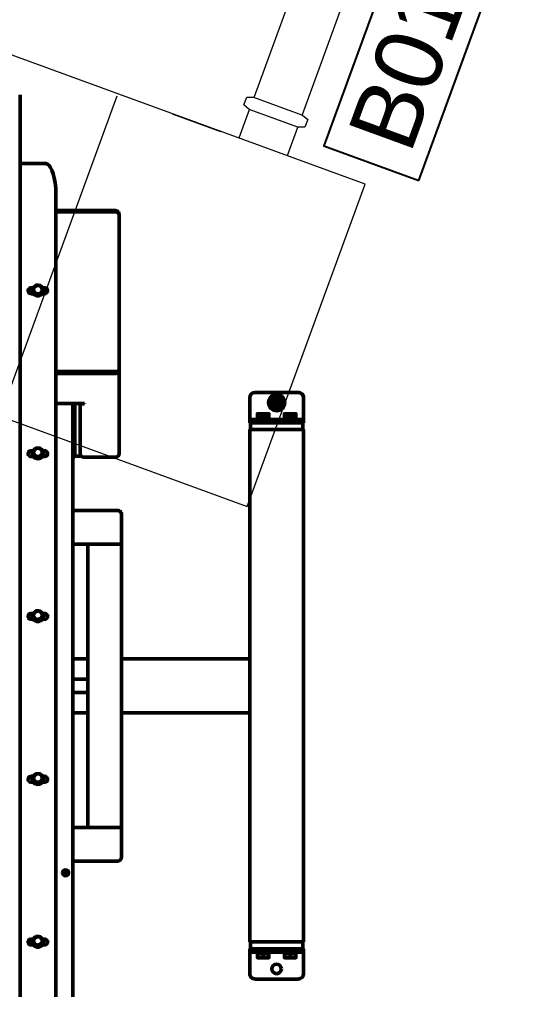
# Model space of a CAD drawing. Extents: x -3873 to 164127, y 7129 to 96529.
# Drawn here: x 54383 to 55147, y 55197 to 56636 of the extents above; entities that cross this region are included whole.
import ezdxf
from ezdxf.enums import TextEntityAlignment as Align

# ---------------------------------------------------------------- set-up
doc = ezdxf.new("R2010")
doc.units = 0
doc.linetypes.add('CONTINOUS', pattern=[0])
doc.layers.get('0').update_dxf_attribs({"linetype": 'CONTINUOUS'})
doc.layers.add('LAYOUT Kromeka', color=1, linetype='CONTINUOUS', lineweight=5)
doc.layers.add('Visible (ISO)', color=7, linetype='CONTINUOUS', lineweight=50)
doc.layers.add('POSNR', color=4, linetype='CONTINUOUS')
doc.styles.add('015_100', font='arial.ttf', dxfattribs={"height": 150})

# ---------------------------------------------------------------- blocks, each defined once
blk = doc.blocks.new('defeathering_murzan_heads2')
at = {"ltscale": 20}
for p, q in [((0, 390.5), (0, -390.5)), ((509, -390.5), (509, 390.5)), ((0, 0), (506, 0)), ((509, -85.7), (509, -161.9)), ((554.4, -190.9), (557.9, -181.2)), ((557.9, -181.2), (570.1, -181.2)), ((570.1, -181.2), (573.6, -190.9)), ((553.6, -191.3), (509, -191.3)), ((554.4, -267.9), (554.4, -190.9)), ((573.6, -190.9), (573.6, -267.9)), ((856, -191.3), (574.4, -191.3)), ((553.6, -267.5), (509, -267.5)), ((557.9, -277.6), (554.4, -267.9)), ((573.6, -267.9), (570.1, -277.6)), ((574.4, -267.5), (856, -267.5)), ((570.1, -277.6), (557.9, -277.6)), ((0, -390.5), (509, -390.5))]:
    blk.add_line(p, q, dxfattribs=at)
for centre, start, end in [((553.6, -188.3), 270.0001, 285.9563), ((574.4, -188.3), 254.0443, 270), ((553.6, -270.5), 74.0439, 89.9997), ((574.4, -270.5), 90.0002, 105.9557)]:
    blk.add_arc(centre, 3, start, end, dxfattribs=at)
at = {"layer": 'POSNR', "color": 4, "linetype": 'Continuous'}
blk.add_lwpolyline([(541.7, -463.4), (1041.7, -463.4), (1041.7, -313.4), (541.7, -313.4)], close=True, dxfattribs=at)
blk.add_lwpolyline([(541.7, -463.4), (1041.7, -463.4), (1041.7, -313.4), (541.7, -313.4)], close=True, dxfattribs=at)
at = {"layer": 'POSNR', "color": 4, "linetype": 'Continuous', "style": '015_100', "flags": 8}
blk.add_attdef('B01.25', text='', height=100, dxfattribs=at).set_placement((793.6, -388.4), align=Align.MIDDLE)
blk = doc.blocks.new('Kafa koparma motorlu')
at = {"layer": 'Visible (ISO)', "color": 0, "transparency": 33554687}
for p, q in [((2360.3, 420.5), (8.7, 420.5)), ((2258.1, 420.5), (2258.1, 382)), ((1099.3, 400.6), (1099.3, 404)), ((1106.7, 401.5), (1106.7, 404)), ((1108, 404), (1108, 400.9)), ((1340.8, 400.6), (1340.8, 404)), ((1348.2, 401.5), (1348.2, 404)), ((1349.5, 404), (1349.5, 400.9)), ((1582.3, 400.6), (1582.3, 404)), ((1589.7, 401.5), (1589.7, 404)), ((1590.9, 404), (1590.9, 400.9)), ((1823.7, 400.6), (1823.7, 404)), ((1831.1, 401.5), (1831.1, 404)), ((1832.4, 404), (1832.4, 400.9)), ((2065.2, 400.6), (2065.2, 404)), ((2072.6, 401.5), (2072.6, 404)), ((2073.9, 404), (2073.9, 400.9)), ((1097.7, 390.6), (1098.1, 398.1)), ((1097.7, 390.6), (1098.8, 390.6)), ((1103.8, 386.5), (1097.7, 390.6)), ((1098.1, 398.1), (1104.6, 401.5)), ((1098.1, 398.1), (1099.2, 398.1)), ((1104.1, 402), (1103.6, 402)), ((1104.6, 401.5), (1105.7, 401.5)), ((1339.2, 390.6), (1339.6, 398.1)), ((1339.2, 390.6), (1340.3, 390.6)), ((1345.3, 386.5), (1339.2, 390.6)), ((1339.6, 398.1), (1346.1, 401.5)), ((1339.6, 398.1), (1340.7, 398.1)), ((1345.5, 402), (1345.1, 402)), ((1346.1, 401.5), (1347.1, 401.5)), ((1580.7, 390.6), (1581.1, 398.1)), ((1580.7, 390.6), (1581.8, 390.6)), ((1586.8, 386.5), (1580.7, 390.6)), ((1581.1, 398.1), (1587.6, 401.5)), ((1581.1, 398.1), (1582.2, 398.1)), ((1587, 402), (1586.6, 402)), ((1587.6, 401.5), (1588.6, 401.5)), ((1822.2, 390.6), (1822.6, 398.1)), ((1822.2, 390.6), (1823.3, 390.6)), ((1828.3, 386.5), (1822.2, 390.6)), ((1822.6, 398.1), (1829, 401.5)), ((1822.6, 398.1), (1823.6, 398.1)), ((1828.5, 402), (1828.1, 402)), ((1829, 401.5), (1830.1, 401.5)), ((2063.7, 390.6), (2064.1, 398.1)), ((2063.7, 390.6), (2064.7, 390.6)), ((2069.7, 386.5), (2063.7, 390.6)), ((2064.1, 398.1), (2070.5, 401.5)), ((2064.1, 398.1), (2065.1, 398.1)), ((2070, 402), (2069.6, 402)), ((2070.5, 401.5), (2071.6, 401.5)), ((1099.3, 384), (1099.3, 387.4)), ((1104.1, 386), (1103.6, 386)), ((1103.8, 386.5), (1104.9, 386.5)), ((1106.7, 384), (1106.7, 386.5)), ((1108, 387.1), (1108, 384)), ((1340.8, 384), (1340.8, 387.4)), ((1345.5, 386), (1345.1, 386)), ((1345.3, 386.5), (1346.4, 386.5)), ((1348.2, 384), (1348.2, 386.5)), ((1349.5, 387.1), (1349.5, 384)), ((1582.3, 384), (1582.3, 387.4)), ((1587, 386), (1586.6, 386)), ((1586.8, 386.5), (1587.8, 386.5)), ((1589.7, 384), (1589.7, 386.5)), ((1590.9, 387.1), (1590.9, 384)), ((1823.7, 384), (1823.7, 387.4)), ((1828.5, 386), (1828.1, 386)), ((1828.3, 386.5), (1829.3, 386.5)), ((1831.1, 384), (1831.1, 386.5)), ((1832.4, 387.1), (1832.4, 384)), ((2065.2, 384), (2065.2, 387.4)), ((2070, 386), (2069.6, 386)), ((2069.7, 386.5), (2070.8, 386.5)), ((2072.6, 384), (2072.6, 386.5)), ((2073.9, 387.1), (2073.9, 384)), ((2195.1, 367.5), (699.5, 367.5)), ((1946.9, 367.5), (1946.9, 278.9)), ((1948.9, 278.9), (1948.9, 367.5)), ((1949.3, 278.9), (1949.3, 367.5)), ((1949.8, 278.9), (1949.8, 367.5)), ((2186.7, 367.5), (2186.7, 278.9)), ((2188.4, 278.9), (2188.4, 367.5)), ((2221.6, 367.5), (2195.1, 367.5)), ((1902.2, 359), (1902.2, 325.1)), ((1902.2, 342), (930.1, 342)), ((1223.7, 276), (1223.7, 342)), ((1273.7, 342), (1273.7, 320)), ((1443.7, 342), (1443.7, 320)), ((1473.7, 342), (1473.7, 320)), ((1493.7, 342), (1493.7, 320)), ((1523.7, 342), (1523.7, 320)), ((1693.7, 320), (1693.7, 342)), ((1743.7, 342), (1743.7, 276)), ((1823, 339.5), (1823, 342)), ((1899.2, 339.5), (1823, 339.5)), ((1824.5, 339.5), (1824.5, 331.5)), ((1824.5, 331.5), (1900.3, 331.5)), ((1899.2, 339.5), (1902.2, 339.5)), ((1902.2, 331.5), (1900.3, 331.5)), ((1949.3, 342), (1948.9, 342)), ((1949.3, 339.5), (1948.9, 339.5)), ((1949.3, 339.5), (1948.9, 339.5)), ((1948.9, 331.5), (1949.3, 331.5)), ((1273.7, 320), (1273.7, 282)), ((1273.7, 320), (1693.7, 320)), ((1693.7, 320), (1693.7, 282)), ((1822.8, 278.9), (1822.8, 326.1)), ((1901.7, 325.1), (1901.7, 326.1)), ((1902.2, 325.1), (1901.7, 325.1)), ((1273.7, 270), (1273.7, 282)), ((1693.7, 270), (1693.7, 282)), ((1951.3, 273.5), (1828, 273.5)), ((1951.3, 273.6), (1951.3, 273.5)), ((1951.7, 273.5), (1951.3, 273.5)), ((2182.1, 273.5), (1951.7, 273.5)), ((2182.3, 273.5), (2182.1, 273.5)), ((2182.3, 273.5), (2182.3, 273.5)), ((1229.7, 270), (1261.7, 270)), ((1273.7, 270), (1261.7, 270)), ((1693.7, 270), (1273.7, 270)), ((1443.7, 270), (1443.7, 80)), ((1523.7, 270), (1523.7, 80)), ((1693.7, 270), (1705.7, 270)), ((1737.7, 270), (1705.7, 270)), ((1048.7, 8), (1048.7, 72)), ((1056.7, 80), (1081.7, 80)), ((1081.7, 80), (1088.7, 80)), ((1088.7, 72), (1088.7, 80)), ((1093.7, 80), (1088.7, 80)), ((1088.7, 72), (1088.7, 8)), ((1093.7, 80), (1093.7, 72)), ((1103.7, 79), (1093.7, 79)), ((1093.7, 8), (1093.7, 72)), ((1103.7, 72), (1103.7, 80)), ((1443.7, 80), (1103.7, 80)), ((1103.7, 72), (1103.7, 8)), ((1451.7, 80), (1443.7, 80)), ((1451.7, 80), (1515.7, 80)), ((1523.7, 80), (1515.7, 80)), ((1863.7, 80), (1523.7, 80)), ((1863.7, 80), (1863.7, 72)), ((1873.7, 79), (1863.7, 79)), ((1863.7, 8), (1863.7, 72)), ((1878.7, 80), (1873.7, 80)), ((1873.7, 72), (1873.7, 80)), ((1873.7, 72), (1873.7, 8)), ((1878.7, 80), (1878.7, 72)), ((1878.7, 80), (1885.7, 80)), ((1878.7, 8), (1878.7, 72)), ((1885.7, 80), (1910.7, 80)), ((1918.7, 72), (1918.7, 8)), ((1080.3, 68.5), (1080.3, 64.3)), ((1080.3, 64.3), (1080.3, 55.8)), ((1086.1, 68.5), (1081.1, 68.5)), ((1086.1, 60), (1081.1, 60)), ((1086.1, 68.5), (1086.1, 60)), ((1086.1, 67.7), (1086.7, 67.7)), ((1086.1, 60), (1086.1, 51.5)), ((1086.7, 70), (1086.7, 50)), ((1086.7, 70), (1088.7, 70)), ((1880.7, 70), (1878.7, 70)), ((1880.7, 50), (1880.7, 70)), ((1881.4, 67.7), (1880.7, 67.7)), ((1881.4, 68.5), (1886.4, 68.5)), ((1881.4, 60), (1881.4, 68.5)), ((1881.4, 51.5), (1881.4, 60)), ((1881.4, 60), (1886.4, 60)), ((1887.2, 64.3), (1887.2, 68.5)), ((1887.2, 55.8), (1887.2, 64.3)), ((1080.3, 55.8), (1080.3, 51.5)), ((1086.1, 51.5), (1081.1, 51.5)), ((1086.1, 52.3), (1086.7, 52.3)), ((1086.7, 50), (1088.7, 50)), ((1880.7, 50), (1878.7, 50)), ((1881.4, 52.3), (1880.7, 52.3)), ((1881.4, 51.5), (1886.4, 51.5)), ((1887.2, 51.5), (1887.2, 55.8)), ((1086.7, 30), (1086.7, 10)), ((1086.7, 30), (1088.7, 30)), ((1880.7, 30), (1878.7, 30)), ((1880.7, 10), (1880.7, 30)), ((1080.3, 28.5), (1080.3, 24.3)), ((1080.3, 24.3), (1080.3, 15.8)), ((1080.3, 15.8), (1080.3, 11.5)), ((1086.1, 28.5), (1081.1, 28.5)), ((1086.1, 20), (1081.1, 20)), ((1086.1, 28.5), (1086.1, 20)), ((1086.1, 27.7), (1086.7, 27.7)), ((1086.1, 20), (1086.1, 11.5)), ((1881.4, 27.7), (1880.7, 27.7)), ((1881.4, 28.5), (1886.4, 28.5)), ((1881.4, 20), (1881.4, 28.5)), ((1881.4, 11.5), (1881.4, 20)), ((1881.4, 20), (1886.4, 20)), ((1887.2, 24.3), (1887.2, 28.5)), ((1887.2, 15.8), (1887.2, 24.3)), ((1887.2, 11.5), (1887.2, 15.8)), ((1081.7, 0), (1056.7, 0)), ((1086.1, 11.5), (1081.1, 11.5)), ((1088.7, 0), (1081.7, 0)), ((1086.1, 12.3), (1086.7, 12.3)), ((1086.7, 10), (1088.7, 10)), ((1088.7, 0), (1088.7, 8)), ((1088.7, 0), (1093.7, 0)), ((1093.7, 8), (1093.7, 0)), ((1093.7, 1), (1103.7, 1)), ((1103.7, 0), (1103.7, 8)), ((1863.7, 0), (1103.7, 0)), ((1863.7, 8), (1863.7, 0)), ((1863.7, 1), (1873.7, 1)), ((1873.7, 0), (1873.7, 8)), ((1873.7, 0), (1878.7, 0)), ((1880.7, 10), (1878.7, 10)), ((1878.7, 8), (1878.7, 0)), ((1885.7, 0), (1878.7, 0)), ((1881.4, 12.3), (1880.7, 12.3)), ((1881.4, 11.5), (1886.4, 11.5)), ((1910.7, 0), (1885.7, 0))]:
    blk.add_line(p, q, dxfattribs=at)
for centre, radius in [((1063.7, 40), 7), ((1903.7, 40), 12), ((1903.7, 40), 4.93), ((1903.7, 40), 4.25), ((1903.7, 40), 3)]:
    blk.add_circle(centre, radius, dxfattribs=at)
for centre, radius, start, end in [((1229.7, 276), 6, 180, 270), ((1737.7, 276), 6, 270, 0), ((1056.7, 72), 8, 90, 180), ((1910.7, 72), 8, 0, 90), ((1903.7, 40), 9.5, 150, 210), ((1903.7, 40), 9.5, 90, 150), ((1903.7, 40), 9.5, 30, 90), ((1903.7, 40), 9.5, 330, 30), ((1903.7, 40), 9.5, 210, 270), ((1903.7, 40), 9.5, 270, 330), ((1056.7, 8), 8, 180, 270), ((1910.7, 8), 8, 270, 0)]:
    blk.add_arc(centre, radius, start, end, dxfattribs=at)
for centre, major_axis, ratio, start_param, end_param in [((1103.6, 404), (0, 4.5), 0.965926, 4.712389, 7.853982), ((1102.3, 404), (0, 4.5), 0.965926, 4.712389, 6.133769), ((1345.1, 404), (0, 4.5), 0.965926, 4.712389, 7.853982), ((1343.8, 404), (0, 4.5), 0.965926, 4.712389, 6.133769), ((1586.6, 404), (0, 4.5), 0.965926, 4.712389, 7.853982), ((1585.3, 404), (0, 4.5), 0.965926, 4.712389, 6.133769), ((1828.1, 404), (0, 4.5), 0.965926, 4.712389, 7.853982), ((1826.8, 404), (0, 4.5), 0.965926, 4.712389, 6.133769), ((2069.6, 404), (0, 4.5), 0.965926, 4.712389, 7.853982), ((2068.3, 404), (0, 4.5), 0.965926, 4.712389, 6.133769), ((1103.6, 394), (0, 8), 0.965926, 0, 3.141593), ((1104.1, 394), (0, 8), 0.965926, 5.267146, 10.370253), ((1105.4, 394), (0, -6.5), 0.965926, 4.658396, 5.705594), ((1105.4, 394), (0, -6.5), 0.965926, 3.611199, 4.658396), ((1105.4, 394), (0, -6.5), 0.965926, 5.705594, 6.752791), ((1105.4, 394), (0, 6.5), 0.965926, 5.705594, 6.752791), ((1105.4, 394), (0, 6.5), 0.965926, 3.611199, 4.658396), ((1105.4, 394), (0, 6.5), 0.965926, 4.658396, 5.705594), ((1104.1, 394), (0, 8), 0.965926, 4.497272, 4.815197), ((1345.1, 394), (0, 8), 0.965926, 0, 3.141593), ((1345.5, 394), (0, 8), 0.965926, 5.267146, 10.370253), ((1346.9, 394), (0, -6.5), 0.965926, 4.658396, 5.705594), ((1346.9, 394), (0, -6.5), 0.965926, 3.611199, 4.658396), ((1346.9, 394), (0, -6.5), 0.965926, 5.705594, 6.752791), ((1346.9, 394), (0, 6.5), 0.965926, 5.705594, 6.752791), ((1346.9, 394), (0, 6.5), 0.965926, 3.611199, 4.658396), ((1346.9, 394), (0, 6.5), 0.965926, 4.658396, 5.705594), ((1345.5, 394), (0, 8), 0.965926, 4.497272, 4.815197), ((1586.6, 394), (0, 8), 0.965926, 0, 3.141593), ((1587, 394), (0, 8), 0.965926, 5.267146, 10.370253), ((1588.4, 394), (0, -6.5), 0.965926, 4.658396, 5.705594), ((1588.4, 394), (0, -6.5), 0.965926, 3.611199, 4.658396), ((1588.4, 394), (0, -6.5), 0.965926, 5.705594, 6.752791), ((1588.4, 394), (0, 6.5), 0.965926, 5.705594, 6.752791), ((1588.4, 394), (0, 6.5), 0.965926, 3.611199, 4.658396), ((1588.4, 394), (0, 6.5), 0.965926, 4.658396, 5.705594), ((1587, 394), (0, 8), 0.965926, 4.497272, 4.815197), ((1828.1, 394), (0, 8), 0.965926, 0, 3.141593), ((1828.5, 394), (0, 8), 0.965926, 5.267146, 10.370253), ((1829.9, 394), (0, -6.5), 0.965926, 4.658396, 5.705594), ((1829.9, 394), (0, -6.5), 0.965926, 3.611199, 4.658396), ((1829.9, 394), (0, -6.5), 0.965926, 5.705594, 6.752791), ((1829.9, 394), (0, 6.5), 0.965926, 5.705594, 6.752791), ((1829.9, 394), (0, 6.5), 0.965926, 3.611199, 4.658396), ((1829.9, 394), (0, 6.5), 0.965926, 4.658396, 5.705594), ((1828.5, 394), (0, 8), 0.965926, 4.497272, 4.815197), ((2069.6, 394), (0, 8), 0.965926, 0, 3.141593), ((2070, 394), (0, 8), 0.965926, 5.267146, 10.370253), ((2071.3, 394), (0, -6.5), 0.965926, 4.658396, 5.705594), ((2071.3, 394), (0, -6.5), 0.965926, 3.611199, 4.658396), ((2071.3, 394), (0, -6.5), 0.965926, 5.705594, 6.752791), ((2071.3, 394), (0, 6.5), 0.965926, 5.705594, 6.752791), ((2071.3, 394), (0, 6.5), 0.965926, 3.611199, 4.658396), ((2071.3, 394), (0, 6.5), 0.965926, 4.658396, 5.705594), ((2070, 394), (0, 8), 0.965926, 4.497272, 4.815197), ((1103.6, 384), (0, -4.5), 0.965926, 4.712389, 7.853982), ((1102.3, 384), (0, -4.5), 0.965926, 0.149416, 1.570796), ((1345.1, 384), (0, -4.5), 0.965926, 4.712389, 7.853982), ((1343.8, 384), (0, -4.5), 0.965926, 0.149416, 1.570796), ((1586.6, 384), (0, -4.5), 0.965926, 4.712389, 7.853982), ((1585.3, 384), (0, -4.5), 0.965926, 0.149416, 1.570796), ((1828.1, 384), (0, -4.5), 0.965926, 4.712389, 7.853982), ((1826.8, 384), (0, -4.5), 0.965926, 0.149416, 1.570796), ((2069.6, 384), (0, -4.5), 0.965926, 4.712389, 7.853982), ((2068.3, 384), (0, -4.5), 0.965926, 0.149416, 1.570796), ((2173.1, 387.5), (85, -5.8), 0.240413, 5.335403, 6.299698), ((1904.8, 359), (0, 10), 0.258819, 0.554811, 1.570796), ((1203.1, 353), (0, -4.5), 0.965926, 0.365339, 2.776254), ((1205.2, 353), (0, 4.5), 0.965926, 3.260964, 6.163813), ((1205.2, 353), (0, -4.5), 0.965926, 0.119372, 3.022221), ((1828, 326.1), (0, 5.4), 0.965926, 0, 1.570796), ((1906.9, 326.1), (0, -5.4), 0.965926, 4.263108, 4.712389), ((1828, 278.9), (0, -5.4), 0.965926, 4.712389, 6.283185), ((1951.3, 278.9), (0, 3.4), 0.707107, 1.570796, 2.63269), ((1951.7, 278.9), (0, 3.4), 0.707107, 1.570796, 2.114884)]:
    blk.add_ellipse(centre, major_axis=major_axis, ratio=ratio, start_param=start_param, end_param=end_param, dxfattribs=at)
blk.add_ellipse((1206.3, 353), major_axis=(0, 4.5), ratio=0.965926, dxfattribs=at)
for points, weights in [([(1098.8, 390.6), (1099.1, 392.6), (1099.2, 394.4)], [1, 1.0379548493, 1]), ([(1102, 388.6), (1100.6, 389.5), (1098.8, 390.6)], [1, 1.0379548493, 1]), ([(1099.2, 398.1), (1101.1, 399), (1102.6, 399.8)], [1, 1.0379548493, 1]), ([(1099.2, 394.4), (1099.2, 396.1), (1099.2, 398.1)], [1, 1.0379548493, 1]), ([(1104.9, 386.5), (1103.4, 387.6), (1102, 388.6)], [1, 1.0379548493, 1]), ([(1102.6, 399.8), (1104.1, 400.6), (1105.7, 401.5)], [1, 1.0379548493, 1]), ([(1105.7, 401.5), (1107.4, 400.4), (1108.9, 399.4)], [1, 1.0379548493, 1]), ([(1111.3, 389.9), (1109.8, 389), (1108.3, 388.2)], [1, 1.0379548493, 1]), ([(1108.9, 399.4), (1110.3, 398.5), (1111.7, 397.4)], [1, 1.0379548493, 1]), ([(1111.7, 393.6), (1111.6, 391.9), (1111.3, 389.9)], [1, 1.0379548493, 1]), ([(1111.7, 397.4), (1111.8, 395.4), (1111.7, 393.6)], [1, 1.0379548493, 1]), ([(1340.3, 390.6), (1340.5, 392.6), (1340.6, 394.4)], [1, 1.0379548493, 1]), ([(1343.5, 388.6), (1342.1, 389.5), (1340.3, 390.6)], [1, 1.0379548493, 1]), ([(1340.6, 394.4), (1340.7, 396.1), (1340.7, 398.1)], [1, 1.0379548493, 1]), ([(1340.7, 398.1), (1342.6, 399), (1344.1, 399.8)], [1, 1.0379548493, 1]), ([(1346.4, 386.5), (1344.9, 387.6), (1343.5, 388.6)], [1, 1.0379548493, 1]), ([(1344.1, 399.8), (1345.6, 400.6), (1347.1, 401.5)], [1, 1.0379548493, 1]), ([(1347.1, 401.5), (1348.9, 400.4), (1350.3, 399.4)], [1, 1.0379548493, 1]), ([(1352.8, 389.9), (1351.2, 389), (1349.7, 388.2)], [1, 1.0379548493, 1]), ([(1350.3, 399.4), (1351.7, 398.5), (1353.2, 397.4)], [1, 1.0379548493, 1]), ([(1353.2, 393.6), (1353.1, 391.9), (1352.8, 389.9)], [1, 1.0379548493, 1]), ([(1353.2, 397.4), (1353.3, 395.4), (1353.2, 393.6)], [1, 1.0379548493, 1]), ([(1581.8, 390.6), (1582, 392.6), (1582.1, 394.4)], [1, 1.0379548493, 1]), ([(1585, 388.6), (1583.5, 389.5), (1581.8, 390.6)], [1, 1.0379548493, 1]), ([(1582.1, 394.4), (1582.2, 396.1), (1582.2, 398.1)], [1, 1.0379548493, 1]), ([(1582.2, 398.1), (1584, 399), (1585.5, 399.8)], [1, 1.0379548493, 1]), ([(1587.8, 386.5), (1586.4, 387.6), (1585, 388.6)], [1, 1.0379548493, 1]), ([(1585.5, 399.8), (1587, 400.6), (1588.6, 401.5)], [1, 1.0379548493, 1]), ([(1588.6, 401.5), (1590.4, 400.4), (1591.8, 399.4)], [1, 1.0379548493, 1]), ([(1594.3, 389.9), (1592.7, 389), (1591.2, 388.2)], [1, 1.0379548493, 1]), ([(1591.8, 399.4), (1593.2, 398.5), (1594.7, 397.4)], [1, 1.0379548493, 1]), ([(1594.7, 393.6), (1594.6, 391.9), (1594.3, 389.9)], [1, 1.0379548493, 1]), ([(1594.7, 397.4), (1594.7, 395.4), (1594.7, 393.6)], [1, 1.0379548493, 1]), ([(1823.3, 390.6), (1823.5, 392.6), (1823.6, 394.4)], [1, 1.0379548493, 1]), ([(1826.4, 388.6), (1825, 389.5), (1823.3, 390.6)], [1, 1.0379548493, 1]), ([(1823.6, 398.1), (1825.5, 399), (1827, 399.8)], [1, 1.0379548493, 1]), ([(1823.6, 394.4), (1823.7, 396.1), (1823.6, 398.1)], [1, 1.0379548493, 1]), ([(1829.3, 386.5), (1827.8, 387.6), (1826.4, 388.6)], [1, 1.0379548493, 1]), ([(1827, 399.8), (1828.5, 400.6), (1830.1, 401.5)], [1, 1.0379548493, 1]), ([(1830.1, 401.5), (1831.9, 400.4), (1833.3, 399.4)], [1, 1.0379548493, 1]), ([(1835.8, 389.9), (1834.2, 389), (1832.7, 388.2)], [1, 1.0379548493, 1]), ([(1833.3, 399.4), (1834.7, 398.5), (1836.2, 397.4)], [1, 1.0379548493, 1]), ([(1836.1, 393.6), (1836, 391.9), (1835.8, 389.9)], [1, 1.0379548493, 1]), ([(1836.2, 397.4), (1836.2, 395.4), (1836.1, 393.6)], [1, 1.0379548493, 1]), ([(2064.7, 390.6), (2065, 392.6), (2065.1, 394.4)], [1, 1.0379548493, 1]), ([(2067.9, 388.6), (2066.5, 389.5), (2064.7, 390.6)], [1, 1.0379548493, 1]), ([(2065.1, 398.1), (2067, 399), (2068.5, 399.8)], [1, 1.0379548493, 1]), ([(2065.1, 394.4), (2065.2, 396.1), (2065.1, 398.1)], [1, 1.0379548493, 1]), ([(2070.8, 386.5), (2069.3, 387.6), (2067.9, 388.6)], [1, 1.0379548493, 1]), ([(2068.5, 399.8), (2070, 400.6), (2071.6, 401.5)], [1, 1.0379548493, 1]), ([(2071.6, 401.5), (2073.4, 400.4), (2074.8, 399.4)], [1, 1.0379548493, 1]), ([(2077.3, 389.9), (2075.7, 389), (2074.2, 388.2)], [1, 1.0379548493, 1]), ([(2074.8, 399.4), (2076.2, 398.5), (2077.7, 397.4)], [1, 1.0379548493, 1]), ([(2077.6, 393.6), (2077.5, 391.9), (2077.3, 389.9)], [1, 1.0379548493, 1]), ([(2077.7, 397.4), (2077.7, 395.4), (2077.6, 393.6)], [1, 1.0379548493, 1]), ([(1108.3, 388.2), (1106.8, 387.4), (1104.9, 386.5)], [1, 1.0379548493, 1]), ([(1349.7, 388.2), (1348.2, 387.4), (1346.4, 386.5)], [1, 1.0379548493, 1]), ([(1591.2, 388.2), (1589.7, 387.4), (1587.8, 386.5)], [1, 1.0379548493, 1]), ([(1832.7, 388.2), (1831.2, 387.4), (1829.3, 386.5)], [1, 1.0379548493, 1]), ([(2074.2, 388.2), (2072.7, 387.4), (2070.8, 386.5)], [1, 1.0379548493, 1]), ([(1081.1, 68.5), (1080.3, 66.2), (1080.3, 64.3)], [1, 1.0379548493, 1]), ([(1080.3, 68.5), (1080.3, 68.5), (1081.1, 68.5)], [1, 1.0379548493, 1]), ([(1080.3, 64.3), (1080.3, 62.3), (1081.1, 60)], [1, 1.0379548493, 1]), ([(1081.1, 60), (1080.3, 57.7), (1080.3, 55.8)], [1, 1.0379548493, 1]), ([(1886.4, 68.5), (1887.2, 68.5), (1887.2, 68.5)], [1, 1.0379548493, 1]), ([(1887.2, 64.3), (1887.2, 66.2), (1886.4, 68.5)], [1, 1.0379548493, 1]), ([(1886.4, 60), (1887.2, 62.3), (1887.2, 64.3)], [1, 1.0379548493, 1]), ([(1887.2, 55.8), (1887.2, 57.7), (1886.4, 60)], [1, 1.0379548493, 1]), ([(1080.3, 55.8), (1080.3, 53.8), (1081.1, 51.5)], [1, 1.0379548493, 1]), ([(1081.1, 51.5), (1080.3, 51.5), (1080.3, 51.5)], [1, 1.0379548493, 1]), ([(1886.4, 51.5), (1887.2, 53.8), (1887.2, 55.8)], [1, 1.0379548493, 1]), ([(1887.2, 51.5), (1887.2, 51.5), (1886.4, 51.5)], [1, 1.0379548493, 1]), ([(1895.5, 44.8), (1894.2, 42.5), (1892.8, 40)], [1, 1.03795484944, 1]), ([(1898.3, 49.5), (1896.8, 47), (1895.5, 44.8)], [1, 1.03795484944, 1]), ([(1903.7, 49.5), (1901.2, 49.5), (1898.3, 49.5)], [1, 1.03795484943, 1]), ([(1909.2, 49.5), (1906.3, 49.5), (1903.7, 49.5)], [1, 1.03795484943, 1]), ([(1912, 44.8), (1910.7, 47), (1909.2, 49.5)], [1, 1.03795484944, 1]), ([(1914.7, 40), (1913.2, 42.5), (1912, 44.8)], [1, 1.03795484944, 1]), ([(1892.8, 40), (1894.2, 37.5), (1895.5, 35.3)], [1, 1.03795484944, 1]), ([(1895.5, 35.3), (1896.8, 33), (1898.3, 30.5)], [1, 1.03795484944, 1]), ([(1898.3, 30.5), (1901.2, 30.5), (1903.7, 30.5)], [1, 1.03795484944, 1]), ([(1903.7, 30.5), (1906.3, 30.5), (1909.2, 30.5)], [1, 1.03795484944, 1]), ([(1909.2, 30.5), (1910.7, 33), (1912, 35.3)], [1, 1.03795484944, 1]), ([(1912, 35.3), (1913.2, 37.5), (1914.7, 40)], [1, 1.03795484944, 1]), ([(1081.1, 28.5), (1080.3, 26.2), (1080.3, 24.3)], [1, 1.0379548493, 1]), ([(1080.3, 28.5), (1080.3, 28.5), (1081.1, 28.5)], [1, 1.0379548493, 1]), ([(1080.3, 24.3), (1080.3, 22.3), (1081.1, 20)], [1, 1.0379548493, 1]), ([(1081.1, 20), (1080.3, 17.7), (1080.3, 15.8)], [1, 1.0379548493, 1]), ([(1080.3, 15.8), (1080.3, 13.8), (1081.1, 11.5)], [1, 1.0379548493, 1]), ([(1886.4, 28.5), (1887.2, 28.5), (1887.2, 28.5)], [1, 1.0379548493, 1]), ([(1887.2, 24.3), (1887.2, 26.2), (1886.4, 28.5)], [1, 1.0379548493, 1]), ([(1886.4, 20), (1887.2, 22.3), (1887.2, 24.3)], [1, 1.0379548493, 1]), ([(1887.2, 15.8), (1887.2, 17.7), (1886.4, 20)], [1, 1.0379548493, 1]), ([(1886.4, 11.5), (1887.2, 13.8), (1887.2, 15.8)], [1, 1.0379548493, 1]), ([(1081.1, 11.5), (1080.3, 11.5), (1080.3, 11.5)], [1, 1.0379548493, 1]), ([(1887.2, 11.5), (1887.2, 11.5), (1886.4, 11.5)], [1, 1.0379548493, 1])]:
    blk.add_rational_spline(points, weights, degree=2, dxfattribs=at)
for points, knots in [([(1946.9, 278.9), (1946.9, 277.3), (1947.5, 275.8), (1948.4, 274.8), (1949.2, 274), (1950.2, 273.5), (1951.3, 273.5)], [-3.141593, -3.141593, -3.141593, -3.141593, -2.275332, -2.275332, -2.275332, -1.570796, -1.570796, -1.570796, -1.570796]), ([(1951.7, 273.5), (1951.1, 273.5), (1950.6, 274.2), (1950.3, 275.4), (1950, 276.4), (1949.8, 277.6), (1949.8, 278.9)], [1.570796, 1.570796, 1.570796, 1.570796, 2.437057, 2.437057, 2.437057, 3.141593, 3.141593, 3.141593, 3.141593]), ([(2186.7, 278.9), (2186.7, 277.3), (2186.1, 275.8), (2185.1, 274.8), (2184.2, 274), (2183.2, 273.5), (2182.1, 273.5)], [-3.141593, -3.141593, -3.141593, -3.141593, -2.275332, -2.275332, -2.275332, -1.570796, -1.570796, -1.570796, -1.570796]), ([(2182.3, 273.5), (2184.1, 273.5), (2185.8, 274.2), (2186.9, 275.4), (2187.9, 276.4), (2188.4, 277.6), (2188.4, 278.9)], [1.570796, 1.570796, 1.570796, 1.570796, 2.437057, 2.437057, 2.437057, 3.141593, 3.141593, 3.141593, 3.141593])]:
    blk.add_open_spline(points, degree=3, knots=knots, dxfattribs=at)
blk.add_open_spline([(1950.3, 275.4), (1950.1, 276), (1949.9, 276.6), (1949.6, 277.1)], degree=3, dxfattribs=at)

msp = doc.modelspace()

# ---------------------------------------------------------------- block references
at = {"layer": 'LAYOUT Kromeka', "color": 2, "ltscale": 20}
ref = msp.add_blockref('defeathering_murzan_heads2', (54353.7, 56047.1), dxfattribs=dict(at, rotation=69.92132888923099))
ref.add_attrib('B01.25', 'B01.25', dxfattribs={"layer": 'POSNR', "color": 4, "linetype": 'Continuous', "ltscale": 20, "height": 100, "rotation": 69.9213, "style": '015_100'}).set_placement((54990.9, 56659.1), align=Align.MIDDLE)
at = {"layer": 'LAYOUT Kromeka', "linetype": 'CONTINOUS', "lineweight": 9, "ltscale": 25, "transparency": 33554687, "rotation": 89.99999999999999}
msp.add_blockref('Kafa koparma motorlu', (54804, 54163.6), dxfattribs=at)

doc.saveas('drawing.dxf')
